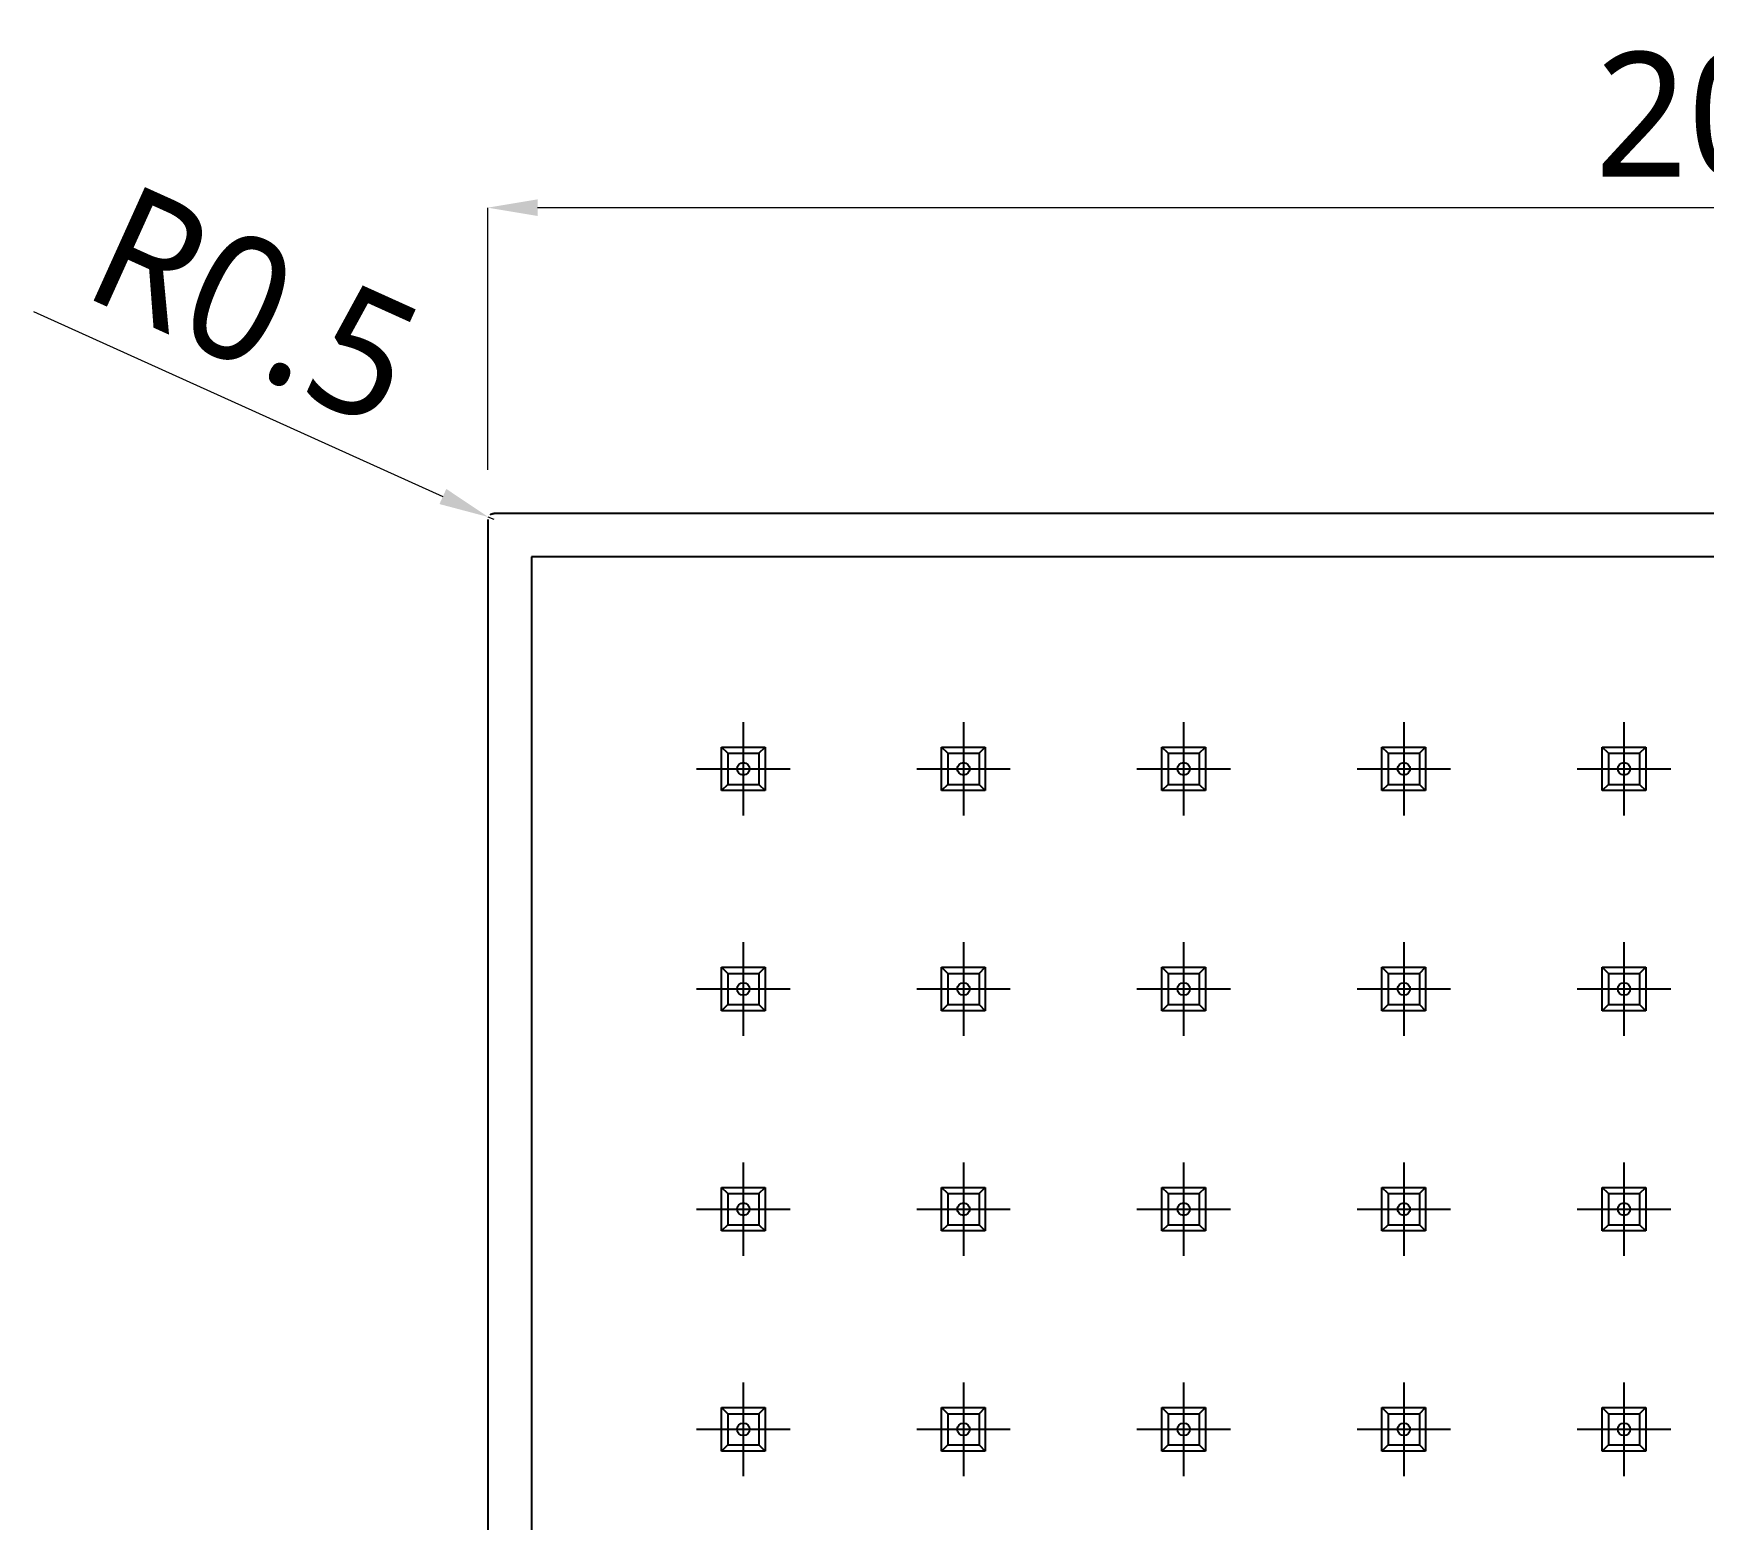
# Model space of a CAD drawing. Extents: x 16296676030 to 16296677124, y -37409617429 to -37409616628.
# Drawn here: x 16296676396.7 to 16296676530.7, y -37409617152.8 to -37409617033.5 of the extents above; entities that cross this region are included whole.
import ezdxf

# ---------------------------------------------------------------- set-up
doc = ezdxf.new("R2010")
doc.units = 0
doc.header["$LTSCALE"] = 10
doc.header["$MEASUREMENT"] = 0
doc.header["$PDMODE"] = 3
doc.header["$PDSIZE"] = -10
doc.linetypes.add('CENTER', pattern=[2, 1.25, -0.25, 0.25, -0.25])
doc.layers.get('0').update_dxf_attribs({"linetype": 'CONTINUOUS'})
doc.layers.get('DEFPOINTS').update_dxf_attribs({"linetype": 'CONTINUOUS'})
doc.styles.add('Daelim Dimension', font='')
doc.styles.get('Daelim Dimension').set_extended_font_data('NanumGothic')
doc.dimstyles.new('DEFAULT', dxfattribs={"dimscale": 2, "dimtxt": 2, "dimasz": 2, "dimexe": 0, "dimexo": 2, "dimgap": 1, "dimtad": 1, "dimdec": 1, "dimzin": 9, "dimdsep": 46, "dimtxsty": 'Daelim Dimension', "dimcen": 0.5, "dimclrd": 252, "dimclre": 252, "dimclrt": 3, "dimadec": 1, "dimazin": 0, "dimtfac": 1, "dimtdec": 1, "dimtix": 1, "dimtmove": 0, "dimatfit": 3, "dimfxl": 1, "dimtolj": 1, "dimtzin": 1, "dimlwd": 9, "dimlwe": 9, "dimarcsym": 0})

# ---------------------------------------------------------------- blocks, each defined once
blk = doc.blocks.new('*D1')
at = {"color": 5, "lineweight": 9, "transparency": 16777216}
for p, q in [((16296676433.195431, -37409617068.527786), (16296676433.195431, -37409617047.499329)), ((16296676629.195431, -37409617047.499329), (16296676437.195431, -37409617047.499329)), ((16296676633.195431, -37409617068.527786), (16296676633.195431, -37409617047.499329))]:
    blk.add_line(p, q, dxfattribs=at)
at = {"color": 5, "transparency": 16777216}
for points in [[(16296676437.195431, -37409617046.832657), (16296676437.195431, -37409617048.165993), (16296676433.195431, -37409617047.499329)], [(16296676629.195431, -37409617046.832657), (16296676629.195431, -37409617048.165993), (16296676633.195431, -37409617047.499329)]]:
    blk.add_solid(points, dxfattribs=at)
at = {"layer": 'DEFPOINTS', "color": 0, "transparency": 16777216}
for p in [(16296676433.195431, -37409617047.499329), (16296676433.195431, -37409617072.527786), (16296676633.195431, -37409617072.527786)]:
    blk.add_point(p, dxfattribs=at)
at = {"color": 7, "transparency": 16777216, "insert": (16296676533.195431, -37409617040.077293), "char_height": 10, "attachment_point": 5, "style": 'Daelim Dimension'}
blk.add_mtext('\\A1;200', dxfattribs=at)
blk = doc.blocks.new('*D2')
at = {"color": 5, "lineweight": 9, "transparency": 16777216}
for p, q in [((16296676396.737471, -37409617055.83152), (16296676429.5945, -37409617070.675133)), ((16296676433.695419, -37409617072.527779), (16296676433.23978, -37409617072.321938))]:
    blk.add_line(p, q, dxfattribs=at)
at = {"color": 5, "transparency": 16777216}
blk.add_solid([(16296676429.868971, -37409617070.067589), (16296676429.32003, -37409617071.282677), (16296676433.23978, -37409617072.321938)], dxfattribs=at)
at = {"layer": 'DEFPOINTS', "color": 0, "transparency": 16777216}
for p in [(16296676433.23978, -37409617072.321938), (16296676433.695419, -37409617072.527779)]:
    blk.add_point(p, dxfattribs=at)
at = {"color": 7, "transparency": 16777216, "insert": (16296676414.507971, -37409617055.424896), "char_height": 10, "attachment_point": 5, "rotation": 335.6882794, "style": 'Daelim Dimension'}
blk.add_mtext('\\A1;R0.5', dxfattribs=at)

msp = doc.modelspace()

# ---------------------------------------------------------------- linework, layer by layer
for p, q in [((16296676632.695431, -37409617072.027786), (16296676433.695431, -37409617072.027786)), ((16296676433.195431, -37409617072.527786), (16296676433.195431, -37409617271.527786)), ((16296676436.695431, -37409617075.527786), (16296676436.695431, -37409617268.527786)), ((16296676629.695431, -37409617075.527786), (16296676436.695431, -37409617075.527786)), ((16296676451.945431, -37409617090.777786), (16296676455.445431, -37409617090.777786)), ((16296676451.945431, -37409617094.277786), (16296676451.945431, -37409617090.777786)), ((16296676452.445431, -37409617091.277786), (16296676451.945431, -37409617090.777786)), ((16296676454.945431, -37409617091.277786), (16296676455.445431, -37409617090.777786)), ((16296676455.445431, -37409617090.777786), (16296676455.445431, -37409617094.277786)), ((16296676469.612101, -37409617090.777786), (16296676473.112101, -37409617090.777786)), ((16296676469.612101, -37409617094.277786), (16296676469.612101, -37409617090.777786)), ((16296676470.112101, -37409617091.277786), (16296676469.612101, -37409617090.777786)), ((16296676472.612101, -37409617091.277786), (16296676473.112101, -37409617090.777786)), ((16296676473.112101, -37409617090.777786), (16296676473.112101, -37409617094.277786)), ((16296676487.27877, -37409617090.777786), (16296676490.77877, -37409617090.777786)), ((16296676487.27877, -37409617094.277786), (16296676487.27877, -37409617090.777786)), ((16296676487.77877, -37409617091.277786), (16296676487.27877, -37409617090.777786)), ((16296676490.27877, -37409617091.277786), (16296676490.77877, -37409617090.777786)), ((16296676490.77877, -37409617090.777786), (16296676490.77877, -37409617094.277786)), ((16296676504.945431, -37409617090.777786), (16296676508.445431, -37409617090.777786)), ((16296676504.945431, -37409617094.277786), (16296676504.945431, -37409617090.777786)), ((16296676505.445431, -37409617091.277786), (16296676504.945431, -37409617090.777786)), ((16296676507.945431, -37409617091.277786), (16296676508.445431, -37409617090.777786)), ((16296676508.445431, -37409617090.777786), (16296676508.445431, -37409617094.277786)), ((16296676522.612101, -37409617090.777786), (16296676526.112101, -37409617090.777786)), ((16296676522.612101, -37409617094.277786), (16296676522.612101, -37409617090.777786)), ((16296676523.112101, -37409617091.277786), (16296676522.612101, -37409617090.777786)), ((16296676525.612101, -37409617091.277786), (16296676526.112101, -37409617090.777786)), ((16296676526.112101, -37409617090.777786), (16296676526.112101, -37409617094.277786)), ((16296676452.445431, -37409617091.277786), (16296676452.445431, -37409617093.777786)), ((16296676452.445431, -37409617091.277786), (16296676454.945431, -37409617091.277786)), ((16296676454.945431, -37409617091.277786), (16296676454.945431, -37409617093.777786)), ((16296676470.112101, -37409617091.277786), (16296676470.112101, -37409617093.777786)), ((16296676470.112101, -37409617091.277786), (16296676472.612101, -37409617091.277786)), ((16296676472.612101, -37409617091.277786), (16296676472.612101, -37409617093.777786)), ((16296676487.77877, -37409617091.277786), (16296676487.77877, -37409617093.777786)), ((16296676487.77877, -37409617091.277786), (16296676490.27877, -37409617091.277786)), ((16296676490.27877, -37409617091.277786), (16296676490.27877, -37409617093.777786)), ((16296676505.445431, -37409617091.277786), (16296676505.445431, -37409617093.777786)), ((16296676505.445431, -37409617091.277786), (16296676507.945431, -37409617091.277786)), ((16296676507.945431, -37409617091.277786), (16296676507.945431, -37409617093.777786)), ((16296676523.112101, -37409617091.277786), (16296676523.112101, -37409617093.777786)), ((16296676523.112101, -37409617091.277786), (16296676525.612101, -37409617091.277786)), ((16296676525.612101, -37409617091.277786), (16296676525.612101, -37409617093.777786)), ((16296676452.445431, -37409617093.777786), (16296676451.945431, -37409617094.277786)), ((16296676455.445431, -37409617094.277786), (16296676451.945431, -37409617094.277786)), ((16296676452.445431, -37409617093.777786), (16296676454.945431, -37409617093.777786)), ((16296676454.945431, -37409617093.777786), (16296676455.445431, -37409617094.277786)), ((16296676470.112101, -37409617093.777786), (16296676469.612101, -37409617094.277786)), ((16296676473.112101, -37409617094.277786), (16296676469.612101, -37409617094.277786)), ((16296676470.112101, -37409617093.777786), (16296676472.612101, -37409617093.777786)), ((16296676472.612101, -37409617093.777786), (16296676473.112101, -37409617094.277786)), ((16296676487.77877, -37409617093.777786), (16296676487.27877, -37409617094.277786)), ((16296676490.77877, -37409617094.277786), (16296676487.27877, -37409617094.277786)), ((16296676487.77877, -37409617093.777786), (16296676490.27877, -37409617093.777786)), ((16296676490.27877, -37409617093.777786), (16296676490.77877, -37409617094.277786)), ((16296676505.445431, -37409617093.777786), (16296676504.945431, -37409617094.277786)), ((16296676508.445431, -37409617094.277786), (16296676504.945431, -37409617094.277786)), ((16296676505.445431, -37409617093.777786), (16296676507.945431, -37409617093.777786)), ((16296676507.945431, -37409617093.777786), (16296676508.445431, -37409617094.277786)), ((16296676523.112101, -37409617093.777786), (16296676522.612101, -37409617094.277786)), ((16296676526.112101, -37409617094.277786), (16296676522.612101, -37409617094.277786)), ((16296676523.112101, -37409617093.777786), (16296676525.612101, -37409617093.777786)), ((16296676525.612101, -37409617093.777786), (16296676526.112101, -37409617094.277786)), ((16296676451.945431, -37409617108.44445), (16296676455.445431, -37409617108.44445)), ((16296676451.945431, -37409617111.94445), (16296676451.945431, -37409617108.44445)), ((16296676452.445431, -37409617108.94445), (16296676451.945431, -37409617108.44445)), ((16296676452.445431, -37409617108.94445), (16296676452.445431, -37409617111.44445)), ((16296676452.445431, -37409617108.94445), (16296676454.945431, -37409617108.94445)), ((16296676454.945431, -37409617108.94445), (16296676455.445431, -37409617108.44445)), ((16296676454.945431, -37409617108.94445), (16296676454.945431, -37409617111.44445)), ((16296676455.445431, -37409617108.44445), (16296676455.445431, -37409617111.94445)), ((16296676469.612101, -37409617108.44445), (16296676473.112101, -37409617108.44445)), ((16296676469.612101, -37409617111.94445), (16296676469.612101, -37409617108.44445)), ((16296676470.112101, -37409617108.94445), (16296676469.612101, -37409617108.44445)), ((16296676470.112101, -37409617108.94445), (16296676470.112101, -37409617111.44445)), ((16296676470.112101, -37409617108.94445), (16296676472.612101, -37409617108.94445)), ((16296676472.612101, -37409617108.94445), (16296676473.112101, -37409617108.44445)), ((16296676472.612101, -37409617108.94445), (16296676472.612101, -37409617111.44445)), ((16296676473.112101, -37409617108.44445), (16296676473.112101, -37409617111.94445)), ((16296676487.27877, -37409617108.44445), (16296676490.77877, -37409617108.44445)), ((16296676487.27877, -37409617111.94445), (16296676487.27877, -37409617108.44445)), ((16296676487.77877, -37409617108.94445), (16296676487.27877, -37409617108.44445)), ((16296676487.77877, -37409617108.94445), (16296676487.77877, -37409617111.44445)), ((16296676487.77877, -37409617108.94445), (16296676490.27877, -37409617108.94445)), ((16296676490.27877, -37409617108.94445), (16296676490.77877, -37409617108.44445)), ((16296676490.27877, -37409617108.94445), (16296676490.27877, -37409617111.44445)), ((16296676490.77877, -37409617108.44445), (16296676490.77877, -37409617111.94445)), ((16296676504.945431, -37409617108.44445), (16296676508.445431, -37409617108.44445)), ((16296676504.945431, -37409617111.94445), (16296676504.945431, -37409617108.44445)), ((16296676505.445431, -37409617108.94445), (16296676504.945431, -37409617108.44445)), ((16296676505.445431, -37409617108.94445), (16296676505.445431, -37409617111.44445)), ((16296676505.445431, -37409617108.94445), (16296676507.945431, -37409617108.94445)), ((16296676507.945431, -37409617108.94445), (16296676508.445431, -37409617108.44445)), ((16296676507.945431, -37409617108.94445), (16296676507.945431, -37409617111.44445)), ((16296676508.445431, -37409617108.44445), (16296676508.445431, -37409617111.94445)), ((16296676522.612101, -37409617108.44445), (16296676526.112101, -37409617108.44445)), ((16296676522.612101, -37409617111.94445), (16296676522.612101, -37409617108.44445)), ((16296676523.112101, -37409617108.94445), (16296676522.612101, -37409617108.44445)), ((16296676523.112101, -37409617108.94445), (16296676523.112101, -37409617111.44445)), ((16296676523.112101, -37409617108.94445), (16296676525.612101, -37409617108.94445)), ((16296676525.612101, -37409617108.94445), (16296676526.112101, -37409617108.44445)), ((16296676525.612101, -37409617108.94445), (16296676525.612101, -37409617111.44445)), ((16296676526.112101, -37409617108.44445), (16296676526.112101, -37409617111.94445)), ((16296676452.445431, -37409617111.44445), (16296676451.945431, -37409617111.94445)), ((16296676455.445431, -37409617111.94445), (16296676451.945431, -37409617111.94445)), ((16296676452.445431, -37409617111.44445), (16296676454.945431, -37409617111.44445)), ((16296676454.945431, -37409617111.44445), (16296676455.445431, -37409617111.94445)), ((16296676470.112101, -37409617111.44445), (16296676469.612101, -37409617111.94445)), ((16296676473.112101, -37409617111.94445), (16296676469.612101, -37409617111.94445)), ((16296676470.112101, -37409617111.44445), (16296676472.612101, -37409617111.44445)), ((16296676472.612101, -37409617111.44445), (16296676473.112101, -37409617111.94445)), ((16296676487.77877, -37409617111.44445), (16296676487.27877, -37409617111.94445)), ((16296676490.77877, -37409617111.94445), (16296676487.27877, -37409617111.94445)), ((16296676487.77877, -37409617111.44445), (16296676490.27877, -37409617111.44445)), ((16296676490.27877, -37409617111.44445), (16296676490.77877, -37409617111.94445)), ((16296676505.445431, -37409617111.44445), (16296676504.945431, -37409617111.94445)), ((16296676508.445431, -37409617111.94445), (16296676504.945431, -37409617111.94445)), ((16296676505.445431, -37409617111.44445), (16296676507.945431, -37409617111.44445)), ((16296676507.945431, -37409617111.44445), (16296676508.445431, -37409617111.94445)), ((16296676523.112101, -37409617111.44445), (16296676522.612101, -37409617111.94445)), ((16296676526.112101, -37409617111.94445), (16296676522.612101, -37409617111.94445)), ((16296676523.112101, -37409617111.44445), (16296676525.612101, -37409617111.44445)), ((16296676525.612101, -37409617111.44445), (16296676526.112101, -37409617111.94445)), ((16296676451.945431, -37409617126.111122), (16296676455.445431, -37409617126.111122)), ((16296676451.945431, -37409617129.611122), (16296676451.945431, -37409617126.111122)), ((16296676452.445431, -37409617126.611122), (16296676451.945431, -37409617126.111122)), ((16296676452.445431, -37409617126.611122), (16296676452.445431, -37409617129.111122)), ((16296676452.445431, -37409617126.611122), (16296676454.945431, -37409617126.611122)), ((16296676454.945431, -37409617126.611122), (16296676455.445431, -37409617126.111122)), ((16296676454.945431, -37409617126.611122), (16296676454.945431, -37409617129.111122)), ((16296676455.445431, -37409617126.111122), (16296676455.445431, -37409617129.611122)), ((16296676469.612101, -37409617126.111122), (16296676473.112101, -37409617126.111122)), ((16296676469.612101, -37409617129.611122), (16296676469.612101, -37409617126.111122)), ((16296676470.112101, -37409617126.611122), (16296676469.612101, -37409617126.111122)), ((16296676470.112101, -37409617126.611122), (16296676470.112101, -37409617129.111122)), ((16296676470.112101, -37409617126.611122), (16296676472.612101, -37409617126.611122)), ((16296676472.612101, -37409617126.611122), (16296676473.112101, -37409617126.111122)), ((16296676472.612101, -37409617126.611122), (16296676472.612101, -37409617129.111122)), ((16296676473.112101, -37409617126.111122), (16296676473.112101, -37409617129.611122)), ((16296676487.27877, -37409617126.111122), (16296676490.77877, -37409617126.111122)), ((16296676487.27877, -37409617129.611122), (16296676487.27877, -37409617126.111122)), ((16296676487.77877, -37409617126.611122), (16296676487.27877, -37409617126.111122)), ((16296676487.77877, -37409617126.611122), (16296676487.77877, -37409617129.111122)), ((16296676487.77877, -37409617126.611122), (16296676490.27877, -37409617126.611122)), ((16296676490.27877, -37409617126.611122), (16296676490.77877, -37409617126.111122)), ((16296676490.27877, -37409617126.611122), (16296676490.27877, -37409617129.111122)), ((16296676490.77877, -37409617126.111122), (16296676490.77877, -37409617129.611122)), ((16296676504.945431, -37409617126.111122), (16296676508.445431, -37409617126.111122)), ((16296676504.945431, -37409617129.611122), (16296676504.945431, -37409617126.111122)), ((16296676505.445431, -37409617126.611122), (16296676504.945431, -37409617126.111122)), ((16296676505.445431, -37409617126.611122), (16296676505.445431, -37409617129.111122)), ((16296676505.445431, -37409617126.611122), (16296676507.945431, -37409617126.611122)), ((16296676507.945431, -37409617126.611122), (16296676508.445431, -37409617126.111122)), ((16296676507.945431, -37409617126.611122), (16296676507.945431, -37409617129.111122)), ((16296676508.445431, -37409617126.111122), (16296676508.445431, -37409617129.611122)), ((16296676522.612101, -37409617126.111122), (16296676526.112101, -37409617126.111122)), ((16296676522.612101, -37409617129.611122), (16296676522.612101, -37409617126.111122)), ((16296676523.112101, -37409617126.611122), (16296676522.612101, -37409617126.111122)), ((16296676523.112101, -37409617126.611122), (16296676523.112101, -37409617129.111122)), ((16296676523.112101, -37409617126.611122), (16296676525.612101, -37409617126.611122)), ((16296676525.612101, -37409617126.611122), (16296676526.112101, -37409617126.111122)), ((16296676525.612101, -37409617126.611122), (16296676525.612101, -37409617129.111122)), ((16296676526.112101, -37409617126.111122), (16296676526.112101, -37409617129.611122)), ((16296676452.445431, -37409617129.111122), (16296676451.945431, -37409617129.611122)), ((16296676455.445431, -37409617129.611122), (16296676451.945431, -37409617129.611122)), ((16296676452.445431, -37409617129.111122), (16296676454.945431, -37409617129.111122)), ((16296676454.945431, -37409617129.111122), (16296676455.445431, -37409617129.611122)), ((16296676470.112101, -37409617129.111122), (16296676469.612101, -37409617129.611122)), ((16296676473.112101, -37409617129.611122), (16296676469.612101, -37409617129.611122)), ((16296676470.112101, -37409617129.111122), (16296676472.612101, -37409617129.111122)), ((16296676472.612101, -37409617129.111122), (16296676473.112101, -37409617129.611122)), ((16296676487.77877, -37409617129.111122), (16296676487.27877, -37409617129.611122)), ((16296676490.77877, -37409617129.611122), (16296676487.27877, -37409617129.611122)), ((16296676487.77877, -37409617129.111122), (16296676490.27877, -37409617129.111122)), ((16296676490.27877, -37409617129.111122), (16296676490.77877, -37409617129.611122)), ((16296676505.445431, -37409617129.111122), (16296676504.945431, -37409617129.611122)), ((16296676508.445431, -37409617129.611122), (16296676504.945431, -37409617129.611122)), ((16296676505.445431, -37409617129.111122), (16296676507.945431, -37409617129.111122)), ((16296676507.945431, -37409617129.111122), (16296676508.445431, -37409617129.611122)), ((16296676523.112101, -37409617129.111122), (16296676522.612101, -37409617129.611122)), ((16296676526.112101, -37409617129.611122), (16296676522.612101, -37409617129.611122)), ((16296676523.112101, -37409617129.111122), (16296676525.612101, -37409617129.111122)), ((16296676525.612101, -37409617129.111122), (16296676526.112101, -37409617129.611122)), ((16296676451.945431, -37409617143.777786), (16296676455.445431, -37409617143.777786)), ((16296676451.945431, -37409617147.277786), (16296676451.945431, -37409617143.777786)), ((16296676452.445431, -37409617144.277786), (16296676451.945431, -37409617143.777786)), ((16296676452.445431, -37409617144.277786), (16296676452.445431, -37409617146.777786)), ((16296676452.445431, -37409617144.277786), (16296676454.945431, -37409617144.277786)), ((16296676454.945431, -37409617144.277786), (16296676455.445431, -37409617143.777786)), ((16296676454.945431, -37409617144.277786), (16296676454.945431, -37409617146.777786)), ((16296676455.445431, -37409617143.777786), (16296676455.445431, -37409617147.277786)), ((16296676469.612101, -37409617143.777786), (16296676473.112101, -37409617143.777786)), ((16296676469.612101, -37409617147.277786), (16296676469.612101, -37409617143.777786)), ((16296676470.112101, -37409617144.277786), (16296676469.612101, -37409617143.777786)), ((16296676470.112101, -37409617144.277786), (16296676470.112101, -37409617146.777786)), ((16296676470.112101, -37409617144.277786), (16296676472.612101, -37409617144.277786)), ((16296676472.612101, -37409617144.277786), (16296676473.112101, -37409617143.777786)), ((16296676472.612101, -37409617144.277786), (16296676472.612101, -37409617146.777786)), ((16296676473.112101, -37409617143.777786), (16296676473.112101, -37409617147.277786)), ((16296676487.27877, -37409617143.777786), (16296676490.77877, -37409617143.777786)), ((16296676487.27877, -37409617147.277786), (16296676487.27877, -37409617143.777786)), ((16296676487.77877, -37409617144.277786), (16296676487.27877, -37409617143.777786)), ((16296676487.77877, -37409617144.277786), (16296676487.77877, -37409617146.777786)), ((16296676487.77877, -37409617144.277786), (16296676490.27877, -37409617144.277786)), ((16296676490.27877, -37409617144.277786), (16296676490.77877, -37409617143.777786)), ((16296676490.27877, -37409617144.277786), (16296676490.27877, -37409617146.777786)), ((16296676490.77877, -37409617143.777786), (16296676490.77877, -37409617147.277786)), ((16296676504.945431, -37409617143.777786), (16296676508.445431, -37409617143.777786)), ((16296676504.945431, -37409617147.277786), (16296676504.945431, -37409617143.777786)), ((16296676505.445431, -37409617144.277786), (16296676504.945431, -37409617143.777786)), ((16296676505.445431, -37409617144.277786), (16296676505.445431, -37409617146.777786)), ((16296676505.445431, -37409617144.277786), (16296676507.945431, -37409617144.277786)), ((16296676507.945431, -37409617144.277786), (16296676508.445431, -37409617143.777786)), ((16296676507.945431, -37409617144.277786), (16296676507.945431, -37409617146.777786)), ((16296676508.445431, -37409617143.777786), (16296676508.445431, -37409617147.277786)), ((16296676522.612101, -37409617143.777786), (16296676526.112101, -37409617143.777786)), ((16296676522.612101, -37409617147.277786), (16296676522.612101, -37409617143.777786)), ((16296676523.112101, -37409617144.277786), (16296676522.612101, -37409617143.777786)), ((16296676523.112101, -37409617144.277786), (16296676523.112101, -37409617146.777786)), ((16296676523.112101, -37409617144.277786), (16296676525.612101, -37409617144.277786)), ((16296676525.612101, -37409617144.277786), (16296676526.112101, -37409617143.777786)), ((16296676525.612101, -37409617144.277786), (16296676525.612101, -37409617146.777786)), ((16296676526.112101, -37409617143.777786), (16296676526.112101, -37409617147.277786)), ((16296676452.445431, -37409617146.777786), (16296676451.945431, -37409617147.277786)), ((16296676455.445431, -37409617147.277786), (16296676451.945431, -37409617147.277786)), ((16296676452.445431, -37409617146.777786), (16296676454.945431, -37409617146.777786)), ((16296676454.945431, -37409617146.777786), (16296676455.445431, -37409617147.277786)), ((16296676470.112101, -37409617146.777786), (16296676469.612101, -37409617147.277786)), ((16296676473.112101, -37409617147.277786), (16296676469.612101, -37409617147.277786)), ((16296676470.112101, -37409617146.777786), (16296676472.612101, -37409617146.777786)), ((16296676472.612101, -37409617146.777786), (16296676473.112101, -37409617147.277786)), ((16296676487.77877, -37409617146.777786), (16296676487.27877, -37409617147.277786)), ((16296676490.77877, -37409617147.277786), (16296676487.27877, -37409617147.277786)), ((16296676487.77877, -37409617146.777786), (16296676490.27877, -37409617146.777786)), ((16296676490.27877, -37409617146.777786), (16296676490.77877, -37409617147.277786)), ((16296676505.445431, -37409617146.777786), (16296676504.945431, -37409617147.277786)), ((16296676508.445431, -37409617147.277786), (16296676504.945431, -37409617147.277786)), ((16296676505.445431, -37409617146.777786), (16296676507.945431, -37409617146.777786)), ((16296676507.945431, -37409617146.777786), (16296676508.445431, -37409617147.277786)), ((16296676523.112101, -37409617146.777786), (16296676522.612101, -37409617147.277786)), ((16296676526.112101, -37409617147.277786), (16296676522.612101, -37409617147.277786)), ((16296676523.112101, -37409617146.777786), (16296676525.612101, -37409617146.777786)), ((16296676525.612101, -37409617146.777786), (16296676526.112101, -37409617147.277786))]:
    msp.add_line(p, q)
at = {"color": 1, "linetype": 'CENTER'}
for p, q in [((16296676453.695431, -37409617088.777786), (16296676453.695431, -37409617096.277786)), ((16296676471.362101, -37409617088.777786), (16296676471.362101, -37409617096.277786)), ((16296676489.02877, -37409617088.777786), (16296676489.02877, -37409617096.277786)), ((16296676506.695431, -37409617088.777786), (16296676506.695431, -37409617096.277786)), ((16296676524.362101, -37409617088.777786), (16296676524.362101, -37409617096.277786)), ((16296676449.945431, -37409617092.527786), (16296676457.445431, -37409617092.527786)), ((16296676467.612101, -37409617092.527786), (16296676475.112101, -37409617092.527786)), ((16296676485.27877, -37409617092.527786), (16296676492.77877, -37409617092.527786)), ((16296676502.945431, -37409617092.527786), (16296676510.445431, -37409617092.527786)), ((16296676520.612101, -37409617092.527786), (16296676528.112101, -37409617092.527786)), ((16296676453.695431, -37409617106.44445), (16296676453.695431, -37409617113.94445)), ((16296676471.362101, -37409617106.44445), (16296676471.362101, -37409617113.94445)), ((16296676489.02877, -37409617106.44445), (16296676489.02877, -37409617113.94445)), ((16296676506.695431, -37409617106.44445), (16296676506.695431, -37409617113.94445)), ((16296676524.362101, -37409617106.44445), (16296676524.362101, -37409617113.94445)), ((16296676449.945431, -37409617110.19445), (16296676457.445431, -37409617110.19445)), ((16296676467.612101, -37409617110.19445), (16296676475.112101, -37409617110.19445)), ((16296676485.27877, -37409617110.19445), (16296676492.77877, -37409617110.19445)), ((16296676502.945431, -37409617110.19445), (16296676510.445431, -37409617110.19445)), ((16296676520.612101, -37409617110.19445), (16296676528.112101, -37409617110.19445)), ((16296676453.695431, -37409617124.111122), (16296676453.695431, -37409617131.611122)), ((16296676471.362101, -37409617124.111122), (16296676471.362101, -37409617131.611122)), ((16296676489.02877, -37409617124.111122), (16296676489.02877, -37409617131.611122)), ((16296676506.695431, -37409617124.111122), (16296676506.695431, -37409617131.611122)), ((16296676524.362101, -37409617124.111122), (16296676524.362101, -37409617131.611122)), ((16296676449.945431, -37409617127.861122), (16296676457.445431, -37409617127.861122)), ((16296676467.612101, -37409617127.861122), (16296676475.112101, -37409617127.861122)), ((16296676485.27877, -37409617127.861122), (16296676492.77877, -37409617127.861122)), ((16296676502.945431, -37409617127.861122), (16296676510.445431, -37409617127.861122)), ((16296676520.612101, -37409617127.861122), (16296676528.112101, -37409617127.861122)), ((16296676453.695431, -37409617141.777786), (16296676453.695431, -37409617149.277786)), ((16296676471.362101, -37409617141.777786), (16296676471.362101, -37409617149.277786)), ((16296676489.02877, -37409617141.777786), (16296676489.02877, -37409617149.277786)), ((16296676506.695431, -37409617141.777786), (16296676506.695431, -37409617149.277786)), ((16296676524.362101, -37409617141.777786), (16296676524.362101, -37409617149.277786)), ((16296676449.945431, -37409617145.527786), (16296676457.445431, -37409617145.527786)), ((16296676467.612101, -37409617145.527786), (16296676475.112101, -37409617145.527786)), ((16296676485.27877, -37409617145.527786), (16296676492.77877, -37409617145.527786)), ((16296676502.945431, -37409617145.527786), (16296676510.445431, -37409617145.527786)), ((16296676520.612101, -37409617145.527786), (16296676528.112101, -37409617145.527786))]:
    msp.add_line(p, q, dxfattribs=at)
for centre in [(16296676453.695431, -37409617092.527786), (16296676471.362101, -37409617092.527786), (16296676489.02877, -37409617092.527786), (16296676506.695431, -37409617092.527786), (16296676524.362101, -37409617092.527786), (16296676453.695431, -37409617110.19445), (16296676471.362101, -37409617110.19445), (16296676489.02877, -37409617110.19445), (16296676506.695431, -37409617110.19445), (16296676524.362101, -37409617110.19445), (16296676453.695431, -37409617127.861122), (16296676471.362101, -37409617127.861122), (16296676489.02877, -37409617127.861122), (16296676506.695431, -37409617127.861122), (16296676524.362101, -37409617127.861122), (16296676453.695431, -37409617145.527786), (16296676471.362101, -37409617145.527786), (16296676489.02877, -37409617145.527786), (16296676506.695431, -37409617145.527786), (16296676524.362101, -37409617145.527786)]:
    msp.add_circle(centre, 0.5)
msp.add_arc((16296676433.695431, -37409617072.527786), 0.5, 90, 180)

# ---------------------------------------------------------------- dimensions: what is measured, and where the dimension line sits
at = {"color": 5}
dim = msp.add_linear_dim(base=(16296676433.195431, -37409617047.499329), p1=(16296676633.195431, -37409617072.527786), p2=(16296676433.195431, -37409617072.527786), dimstyle='DEFAULT', override={"dimtxt": 5, "dimclrd": 5, "dimclre": 5, "dimclrt": 7}, dxfattribs=at)
dim.commit()
dim.dimension.update_dxf_attribs({"geometry": '*D1', "text_midpoint": (16296676533.195431, -37409617047.499329), "dimtype": 160})
dim = msp.add_radius_dim(center=(16296676433.695419, -37409617072.527779), mpoint=(16296676433.23978, -37409617072.321938), dimstyle='DEFAULT', override={"dimtxt": 5, "dimclrd": 5, "dimclre": 5, "dimclrt": 7}, dxfattribs=at)
dim.commit()
dim.dimension.update_dxf_attribs({"geometry": '*D2', "text_midpoint": (16296676414.507971, -37409617055.424896)})

doc.saveas('drawing.dxf')
